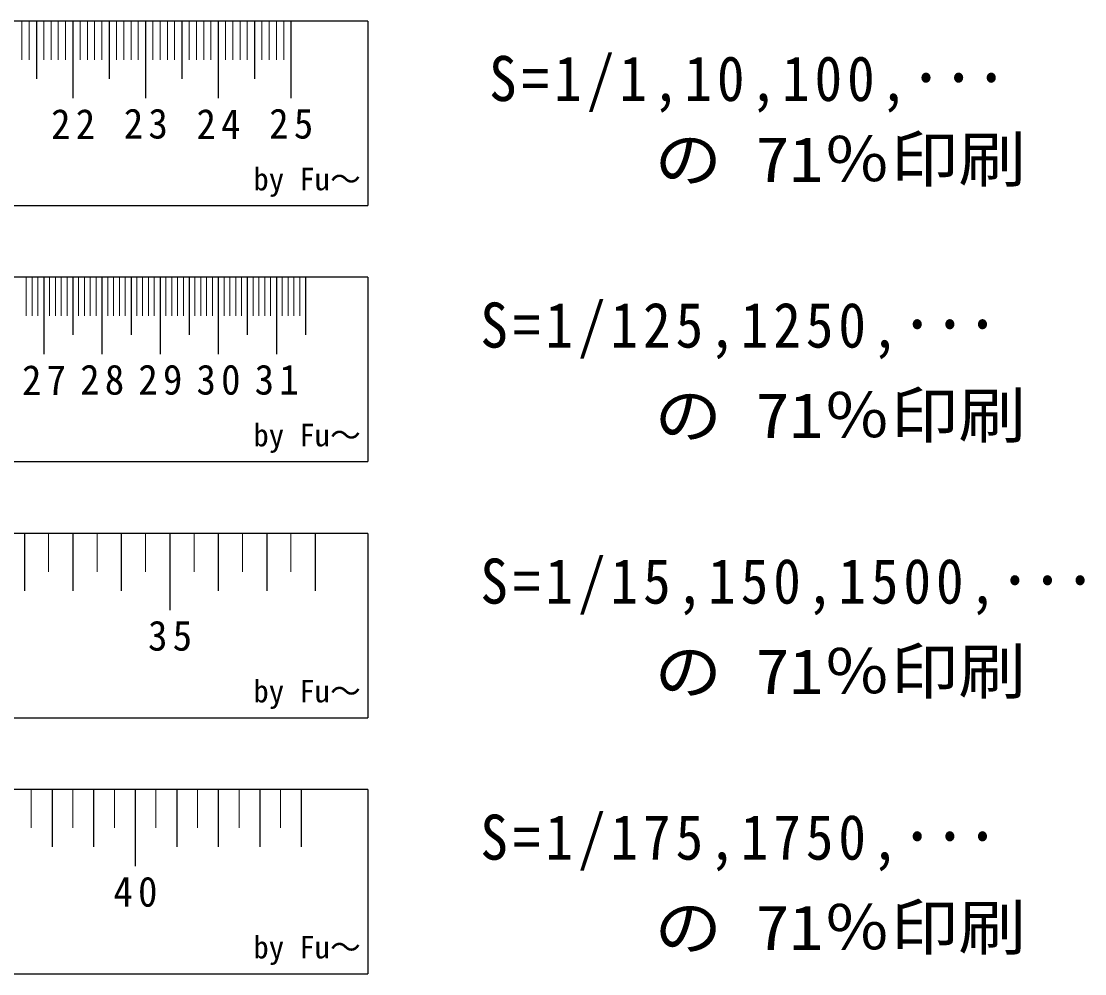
# Model space of a CAD drawing. Units: millimetres, scale not verified, with parts at other scales. Extents: x -33544 to 34536, y -21689 to 23870.
# Drawn here: x 21554 to 34536, y 186 to 11811 of the extents above; entities that cross this region are included whole.
import ezdxf
from ezdxf.enums import TextEntityAlignment as Align

# ---------------------------------------------------------------- set-up
doc = ezdxf.new("R2010")
doc.units = ezdxf.units.MM
doc.header["$LTSCALE"] = 125
for name, color, linetype, lineweight in [('0-0', 4, 'Continuous', 13), ('1-0', 4, 'Continuous', 13), ('2-0', 4, 'Continuous', 13), ('3-0', 4, 'Continuous', 13), ('F-0', 7, 'Continuous', 25)]:
    doc.layers.add(name, color=color, linetype=linetype, lineweight=lineweight)
doc.styles.add('ＭＳ 明朝', font='')
doc.styles.get('ＭＳ 明朝').set_extended_font_data('MS Mincho')

msp = doc.modelspace()

# ---------------------------------------------------------------- linework, layer by layer
at = {"layer": '0-0'}
for p, q in [((21562.5, 11810.6), (21562.5, 11341.8)), ((21651.2, 11810.6), (21651.2, 11341.8)), ((21828.7, 11810.6), (21828.7, 11341.8)), ((21917.5, 11810.6), (21917.5, 11341.8)), ((22006.2, 11810.6), (22006.2, 11341.8)), ((22095, 11810.6), (22095, 11341.8)), ((22272.5, 11810.6), (22272.5, 11341.8)), ((22361.2, 11810.6), (22361.2, 11341.8)), ((22450, 11810.6), (22450, 11341.8)), ((22538.7, 11810.6), (22538.7, 11341.8)), ((22716.2, 11810.6), (22716.2, 11341.8)), ((22805, 11810.6), (22805, 11341.8)), ((22893.7, 11810.6), (22893.7, 11341.8)), ((22982.5, 11810.6), (22982.5, 11341.8)), ((23160, 11810.6), (23160, 11341.8)), ((23248.7, 11810.6), (23248.7, 11341.8)), ((23337.5, 11810.6), (23337.5, 11341.8)), ((23426.2, 11810.6), (23426.2, 11341.8)), ((23603.7, 11810.6), (23603.7, 11341.8)), ((23692.5, 11810.6), (23692.5, 11341.8)), ((23781.2, 11810.6), (23781.2, 11341.8)), ((23870, 11810.6), (23870, 11341.8)), ((24047.5, 11810.6), (24047.5, 11341.8)), ((24136.2, 11810.6), (24136.2, 11341.8)), ((24225, 11810.6), (24225, 11341.8)), ((24313.7, 11810.6), (24313.7, 11341.8)), ((24491.2, 11810.6), (24491.2, 11341.8)), ((24580, 11810.6), (24580, 11341.8)), ((24668.7, 11810.6), (24668.7, 11341.8)), ((24757.5, 11810.6), (24757.5, 11341.8))]:
    msp.add_line(p, q, dxfattribs=at)
at = {"layer": '0-0', "color": 7, "lineweight": 25}
for p, q in [((21740, 11810.6), (21740, 11107.5)), ((22183.7, 11810.6), (22183.7, 10873.1)), ((22627.5, 11810.6), (22627.5, 11107.5)), ((23071.2, 11810.6), (23071.2, 10873.1)), ((23515, 11810.6), (23515, 11107.5)), ((23958.7, 11810.6), (23958.7, 10873.1)), ((24402.5, 11810.6), (24402.5, 11107.5)), ((24846.2, 11810.6), (24846.2, 10873.1))]:
    msp.add_line(p, q, dxfattribs=at)
at = {"layer": '1-0'}
for p, q in [((21615.7, 8685.6), (21615.7, 8216.8)), ((21686.7, 8685.6), (21686.7, 8216.8)), ((21757.7, 8685.6), (21757.7, 8216.8)), ((21899.7, 8685.6), (21899.7, 8216.8)), ((21970.7, 8685.6), (21970.7, 8216.8)), ((22041.7, 8685.6), (22041.7, 8216.8)), ((22112.7, 8685.6), (22112.7, 8216.8)), ((22254.7, 8685.6), (22254.7, 8216.8)), ((22325.7, 8685.6), (22325.7, 8216.8)), ((22396.7, 8685.6), (22396.7, 8216.8)), ((22467.7, 8685.6), (22467.7, 8216.8)), ((22609.7, 8685.6), (22609.7, 8216.8)), ((22680.7, 8685.6), (22680.7, 8216.8)), ((22751.7, 8685.6), (22751.7, 8216.8)), ((22822.7, 8685.6), (22822.7, 8216.8)), ((22964.7, 8685.6), (22964.7, 8216.8)), ((23035.7, 8685.6), (23035.7, 8216.8)), ((23106.7, 8685.6), (23106.7, 8216.8)), ((23177.7, 8685.6), (23177.7, 8216.8)), ((23319.7, 8685.6), (23319.7, 8216.8)), ((23390.7, 8685.6), (23390.7, 8216.8)), ((23461.7, 8685.6), (23461.7, 8216.8)), ((23532.7, 8685.6), (23532.7, 8216.8)), ((23674.7, 8685.6), (23674.7, 8216.8)), ((23745.7, 8685.6), (23745.7, 8216.8)), ((23816.7, 8685.6), (23816.7, 8216.8)), ((23887.7, 8685.6), (23887.7, 8216.8)), ((24029.7, 8685.6), (24029.7, 8216.8)), ((24100.7, 8685.6), (24100.7, 8216.8)), ((24171.7, 8685.6), (24171.7, 8216.8)), ((24242.7, 8685.6), (24242.7, 8216.8)), ((24384.7, 8685.6), (24384.7, 8216.8)), ((24455.7, 8685.6), (24455.7, 8216.8)), ((24526.7, 8685.6), (24526.7, 8216.8)), ((24597.7, 8685.6), (24597.7, 8216.8)), ((24739.7, 8685.6), (24739.7, 8216.8)), ((24810.7, 8685.6), (24810.7, 8216.8)), ((24881.7, 8685.6), (24881.7, 8216.8)), ((24952.7, 8685.6), (24952.7, 8216.8))]:
    msp.add_line(p, q, dxfattribs=at)
at = {"layer": '1-0', "color": 7, "lineweight": 25}
for p, q in [((21828.7, 8685.6), (21828.7, 7748.1)), ((22183.7, 8685.6), (22183.7, 7982.5)), ((22538.7, 8685.6), (22538.7, 7748.1)), ((22893.7, 8685.6), (22893.7, 7982.5)), ((23248.7, 8685.6), (23248.7, 7748.1)), ((23603.7, 8685.6), (23603.7, 7982.5)), ((23958.7, 8685.6), (23958.7, 7748.1)), ((24313.7, 8685.6), (24313.7, 7982.5)), ((24668.7, 8685.6), (24668.7, 7748.1)), ((25023.7, 8685.6), (25023.7, 7982.5))]:
    msp.add_line(p, q, dxfattribs=at)
at = {"layer": '2-0', "color": 7, "lineweight": 25}
for p, q in [((21592.1, 5560.6), (21592.1, 4857.5)), ((22183.7, 5560.6), (22183.7, 4857.5)), ((22775.4, 5560.6), (22775.4, 4857.5)), ((23367.1, 5560.6), (23367.1, 4623.1)), ((23958.7, 5560.6), (23958.7, 4857.5)), ((24550.4, 5560.6), (24550.4, 4857.5)), ((25142.1, 5560.6), (25142.1, 4857.5))]:
    msp.add_line(p, q, dxfattribs=at)
at = {"layer": '2-0'}
for p, q in [((21887.9, 5560.6), (21887.9, 5091.8)), ((22479.6, 5560.6), (22479.6, 5091.8)), ((23071.2, 5560.6), (23071.2, 5091.8)), ((23662.9, 5560.6), (23662.9, 5091.8)), ((24254.6, 5560.6), (24254.6, 5091.8)), ((24846.2, 5560.6), (24846.2, 5091.8))]:
    msp.add_line(p, q, dxfattribs=at)
at = {"layer": '3-0'}
for p, q in [((21676.6, 2435.6), (21676.6, 1966.8)), ((22183.7, 2435.6), (22183.7, 1966.8)), ((22690.9, 2435.6), (22690.9, 1966.8)), ((23198, 2435.6), (23198, 1966.8)), ((23705.2, 2435.6), (23705.2, 1966.8)), ((24212.3, 2435.6), (24212.3, 1966.8)), ((24719.4, 2435.6), (24719.4, 1966.8))]:
    msp.add_line(p, q, dxfattribs=at)
at = {"layer": '3-0', "color": 7, "lineweight": 25}
for p, q in [((21930.2, 2435.6), (21930.2, 1732.5)), ((22437.3, 2435.6), (22437.3, 1732.5)), ((22944.4, 2435.6), (22944.4, 1498.1)), ((23451.6, 2435.6), (23451.6, 1732.5)), ((23958.7, 2435.6), (23958.7, 1732.5)), ((24465.9, 2435.6), (24465.9, 1732.5)), ((24973, 2435.6), (24973, 1732.5))]:
    msp.add_line(p, q, dxfattribs=at)
at = {"layer": 'F-0'}
for p, q in [((25783.7, 11810.6), (2033.7, 11810.6)), ((25783.7, 11810.6), (25783.7, 9560.6)), ((2033.7, 9560.6), (25783.7, 9560.6)), ((25783.7, 8685.6), (2033.7, 8685.6)), ((25783.7, 8685.6), (25783.7, 6435.6)), ((2033.7, 6435.6), (25783.7, 6435.6)), ((25783.7, 5560.6), (2033.7, 5560.6)), ((25783.7, 5560.6), (25783.7, 3310.6)), ((2033.7, 3310.6), (25783.7, 3310.6)), ((25783.7, 2435.6), (2033.7, 2435.6)), ((25783.7, 2435.6), (25783.7, 185.6)), ((2033.7, 185.6), (25783.7, 185.6))]:
    msp.add_line(p, q, dxfattribs=at)

# ---------------------------------------------------------------- texts
at = {"layer": '0-0', "color": 3, "char_height": 366.6, "attachment_point": 7, "style": 'ＭＳ 明朝'}
for s, insert in [('\\T1.27;\\W0.95;22', (21918.1, 10373.1)), ('\\T1.27;\\W0.95;23', (22805.6, 10373.1)), ('\\T1.27;\\W0.95;24', (23693.1, 10373.1)), ('\\T1.27;\\W0.95;25', (24580.6, 10373.1))]:
    msp.add_mtext(s, dxfattribs=dict(at, insert=insert))
at = {"layer": '1-0', "color": 3, "char_height": 366.6, "attachment_point": 7, "style": 'ＭＳ 明朝'}
for s, insert in [('\\T1.27;\\W0.95;27', (21563.1, 7248.1)), ('\\T1.27;\\W0.95;28', (22273.1, 7248.1)), ('\\T1.27;\\W0.95;29', (22983.1, 7248.1)), ('\\T1.27;\\W0.95;30', (23693.1, 7248.1)), ('\\T1.27;\\W0.95;31', (24403.1, 7248.1))]:
    msp.add_mtext(s, dxfattribs=dict(at, insert=insert))
at = {"layer": '2-0', "color": 3, "insert": (23101.4, 4123.1), "char_height": 366.6, "attachment_point": 7, "style": 'ＭＳ 明朝'}
msp.add_mtext('\\T1.27;\\W0.95;35', dxfattribs=at)
at = {"layer": '3-0', "color": 3, "insert": (22678.8, 998.1), "char_height": 366.6, "attachment_point": 7, "style": 'ＭＳ 明朝'}
msp.add_mtext('\\T1.27;\\W0.95;40', dxfattribs=at)
at = {"layer": 'F-0', "color": 4, "style": 'ＭＳ 明朝', "width": 1.1}
for p in [(29283.7, 9685.6), (29283.7, 6560.6), (29283.7, 3435.6), (29283.7, 310.6)]:
    msp.add_text('の 71％印刷', height=549.9, dxfattribs=at).set_placement(p, align=Align.BOTTOM_LEFT)
at = {"layer": 'F-0', "color": 4, "style": 'ＭＳ 明朝'}
for p in [(24388.6, 9664.9), (24388.6, 6539.9), (24388.6, 3414.9), (24388.6, 289.9)]:
    msp.add_text('by Fu～', height=274.9, dxfattribs=at).set_placement(p, align=Align.BOTTOM_LEFT)
at = {"layer": 'F-0', "color": 4, "char_height": 549.9, "attachment_point": 7, "style": 'ＭＳ 明朝'}
for s, insert in [('\\T1.18;\\W0.9;S=1/1,10,100,･･･\\~', (27265.5, 10694.9)), ('\\T1.18;\\W0.9;S=1/125,1250,･･･\\~', (27158.7, 7685.6)), ('\\T1.18;\\W0.9;S=1/15,150,1500,･･･\\~', (27158.7, 4560.6)), ('\\T1.18;\\W0.9;S=1/175,1750,･･･\\~', (27158.7, 1435.6))]:
    msp.add_mtext(s, dxfattribs=dict(at, insert=insert))

doc.saveas('drawing.dxf')
